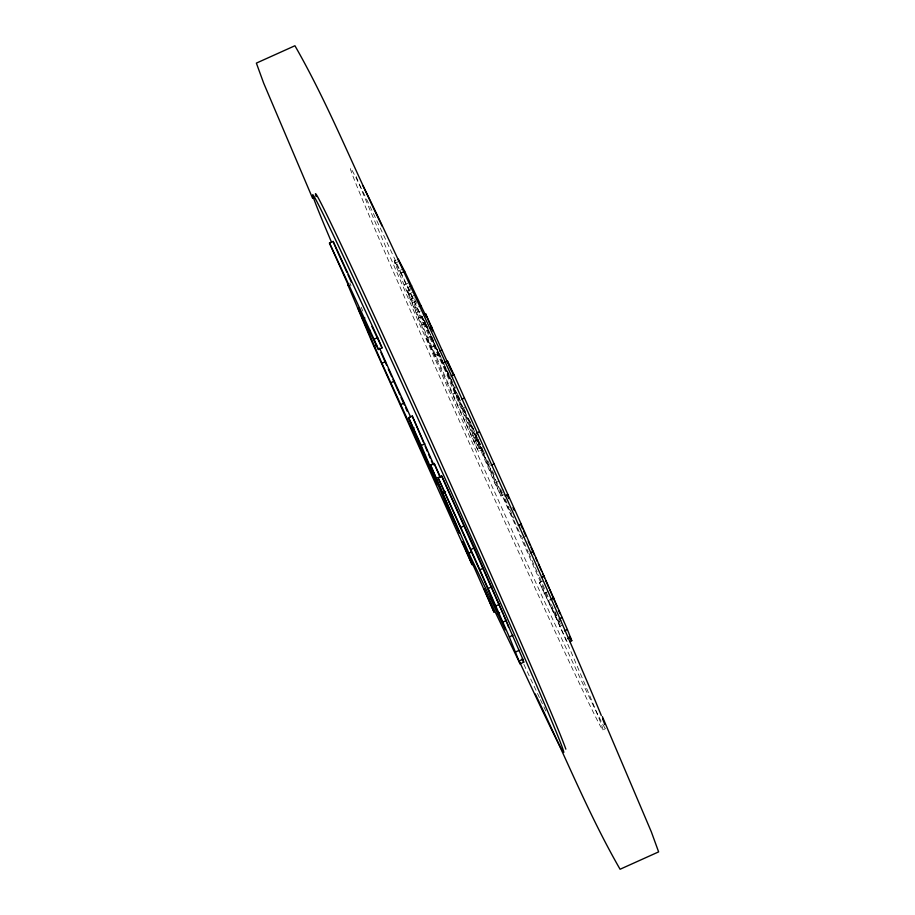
<?xml version="1.0" encoding="UTF-8"?>
<svg xmlns="http://www.w3.org/2000/svg" width="915" height="915" viewBox="0 0 915 915"><rect width="100%" height="100%" fill="white"/><g stroke="black" fill="none" stroke-linecap="round" stroke-linejoin="round"><path stroke-width="0.69" stroke-dasharray="4.58 3.43" d="M418.327 318.157L422.295 316.361L439.337 354.711L435.357 356.495L418.327 318.157L394.891 263.211L394.285 260.878L397.259 259.54M394.891 263.211L398.871 261.427M394.285 260.878L396.252 264.229L400.221 262.445M398.094 271.252L402.062 269.456M396.252 264.229L400.736 273.162L402.726 272.27M403.881 284.977L407.85 283.181M400.736 273.162L407.678 287.573L409.668 286.681M478.648 440.698L482.479 449.688L478.511 451.472L408.479 294.218L406.992 290.295L410.961 288.511M406.992 290.295L407.701 291.222L411.681 289.426M408.479 294.218L412.448 292.434M407.701 291.222L410.606 296.975L414.575 295.19M410.206 299.651L414.186 297.855M412.15 302.991L416.131 301.195M410.606 296.975L415.707 307.577L419.676 305.793M416.405 312.827L420.374 311.043M415.707 307.577L422.993 323.018L425.978 321.68M421.643 324.802L425.624 323.006M478.511 451.472L426.584 338.093L430.553 336.308L439.337 354.711M427.076 337.955L431.057 336.16M430.61 347.54L434.591 345.744L430.553 336.308M435.14 355.1L439.12 353.316L437.427 349.53M483.017 446.692L479.048 448.487L472.803 435.54L444.164 368.436L447.138 367.098M428.597 330.281L450.134 378.501L453.108 377.163M479.048 448.487L453.302 388.166L456.288 386.828M452.628 393.907L456.608 392.112L446.692 370.129M453.302 388.166L462.59 408.227L465.563 406.889M504.977 494.203L501.008 495.999L494.763 483.051L465.689 414.953L468.674 413.614M472.803 435.54L476.784 433.756M501.008 495.999L475.262 435.677L478.236 434.339M474.119 441.202L478.099 439.417L476.349 435.574M494.763 483.051L498.732 481.267M475.262 435.677L500.802 491.344L503.788 490.005M524.993 536.705L522.008 538.043L528.184 551.791M567.048 641.552L539.427 582.626L543.396 580.842M544.002 593.355L547.982 591.57M539.427 582.626L551.756 608.715L554.73 607.366M561.33 620.279L558.344 621.617L557.51 619.203L560.495 617.865M559.557 626.375L562.542 625.037M602.848 729.861A307.326 4.255 65.8 0 0 426.916 328.92A307.326 4.255 65.8 0 0 402.451 292.491A307.326 4.255 65.8 0 0 602.848 729.861L605.433 728.695M558.344 621.617L551.756 608.715M428.06 329.011L421.529 315.412L428.952 332.808L407.678 287.573M447.641 371.582L449.414 375.287M426.584 338.093L435.357 356.495M422.993 323.018L444.164 368.436M462.59 408.227L465.689 414.953M434.591 345.744L482.479 449.688M463.596 407.793L465.369 411.659M468.331 418.098L474.828 432.269M476.589 436.135L480.112 443.844M483.04 450.272L484.79 454.126M487.718 460.554L489.479 464.408M500.802 491.344L521.447 536.808M492.384 470.813L494.134 474.656M500.516 488.747L503.422 495.152M457.191 393.393L460.668 401.067M469.384 420.237L475.777 434.305M505.149 498.995L509.175 507.928M509.747 509.209L513.761 518.142M439.703 354.608L441.442 358.486M442.025 359.778L446.108 368.837M528.744 553.037L538.878 575.775M426.184 324.276L427.865 328.062M431.811 336.903L434.614 343.216M539.45 577.068L545.683 591.284M349.839 283.147L350.983 285.755M414.724 299.091L417.423 305.255M546.209 592.485L548.806 598.524M361.185 307.211L362.855 311.077M555.005 611.54L558.344 619.295M451.129 379.142L452.799 383.065M458.941 397.442L460.051 400.061M443.489 362.923L450.134 378.501M558.848 620.496L560.38 624.121M551.413 604.552L557.51 619.203M545.832 710.989A304.478 4.22 65.8 0 1 540.136 699.003M539.461 697.585A304.478 4.22 65.8 0 1 523.872 664.347M605.101 728.18A307.326 4.255 65.8 0 1 481.004 461.846A307.326 4.255 65.8 0 1 355.18 173.884"/><path stroke-width="1.37" d="M440.481 477.39L434.19 463.482L430.553 465.117L468.857 553.175L505.389 629.829L483.475 578.692L438.056 477.641L441.693 476.006L474.405 547.891L522.877 659.269L523.746 662.197L520.109 663.844L484.046 588.745L494.077 612.249L475.125 569.542L462.395 541.954L472.14 564.795L459.833 537.643L372.313 342.782L347.631 284.291L348.901 286.429L329.469 243.058L333.117 241.423L377.689 337.612L382.07 347.872L378.433 349.507L357.845 307.783L381.91 363.278L437.233 484.687L408.628 417.663L412.265 416.028L433.801 464.797M402.726 272.27L404.704 271.378L426.401 317.07M409.668 286.681L411.659 285.789M362.454 319.038L364.879 317.94M419.081 306.559L421.06 305.667M367.796 331.402L370.22 330.304M423.519 314.52L425.509 313.628L451.004 369.992M378.433 349.507L374.052 339.248L377.689 337.612M374.281 346.144L376.706 345.047M430.039 328.119L432.029 327.227M381.91 363.278L385.547 361.631L379.553 348.18M439.806 350.983L441.785 350.09M390.694 382.79L394.331 381.143L410.652 417.103M444.484 362.477L447.458 361.139L453.989 374.738L521.184 524.021L567.426 629.577L571.772 640.706L569.793 641.598M451.004 376.076L453.989 374.738M400.61 404.682L404.247 403.046M462.041 399.157L464.031 398.265M411.67 428.963L414.095 427.877M430.553 465.117L459.582 533.136L446.932 505.721L421.22 445.479L424.857 443.844M476.418 433.115L479.391 431.777M491.058 465.243L494.043 463.905M443.146 492.933L445.571 491.835M504.988 495.987L507.974 494.649M438.056 477.641L460.76 527.417L464.397 525.77M518.21 525.359L521.184 524.021M460.76 527.417L470.768 549.526L474.405 547.891M468.857 553.175L471.282 552.077M520.109 663.844L509.312 636.92L479.86 569.782L483.497 568.146M530.414 552.717L533.399 551.368M488.187 588.482L491.824 586.847M490.051 598.65L492.476 597.552M541.348 577.411L544.322 576.073M495.873 605.902L499.51 604.266M497.257 613.908L499.682 612.821M549.984 599.908L553.964 598.113M502.907 622.051L506.555 620.416M509.312 636.92L512.949 635.285M559.34 618.849L562.313 617.499M515.637 651.938L519.285 650.302M564.441 630.927L567.426 629.577M567.597 638.659L570.571 637.32M519.24 660.905L522.877 659.269M571.772 640.706L569.382 636.543M521.882 659.086L523.746 662.197M404.704 271.378L398.254 259.082L398.871 261.427M371.867 326.426L382.07 347.872M431.148 327.215L432.932 331.024L425.509 313.628M382.161 226.177C352.835 166.244 328.119 103.624 294.927 45.75L256.372 63.112L263.669 83.151L312.644 198.406M329.469 243.058L374.052 339.248M535.218 693.959C563.709 752.21 587.75 813.046 620.073 869.25L658.628 851.888L651.331 831.849L602.356 716.594M507.116 494.706L508.877 498.572M512.983 507.585L514.161 510.17M337.143 250.847L346.842 272.213M347.975 274.729L351.406 282.266M520.955 525.141L522.625 528.847M523.746 531.318L525.976 536.259M408.628 417.663L421.22 445.479M528.23 541.257L529.911 545.008M531.032 547.502L534.394 554.993M470.768 549.526L479.86 569.782M385.547 361.631L394.331 381.143M398.666 392.215L399.809 394.765M400.964 397.304L404.396 404.956M405.539 407.495L407.267 411.315M388.315 369.042L391.769 376.763M392.924 379.336L398.094 390.922M535.527 557.51L537.219 561.318M538.34 563.846L541.726 571.452M380.995 352.527L386.599 365.176M542.847 573.991L544.551 577.868M545.683 580.453L549.091 588.208M503.181 613.896L441.693 476.006M549.663 589.5L555.382 602.756M447.458 361.139L452.994 374.121M434.19 463.482L439.772 476.555M412.265 416.028L423.485 442.311M425.166 446.246L427.408 451.507M428.529 454.137L430.21 458.072M431.331 460.703L433.024 464.648M333.117 241.423L336.64 249.669M503.685 615.097L506.727 622.326M555.897 603.98L557.418 607.64M558.436 610.088L559.957 613.748M507.23 623.538L508.58 627.027M316.167 196.508A304.478 4.22 65.8 0 1 433.504 445.937A304.478 4.22 65.8 0 1 565.847 749.168M331.379 241.869A304.478 4.22 65.8 0 1 368.07 309.453A304.478 4.22 65.8 0 1 537.894 688.457A304.478 4.22 65.8 0 1 519.457 661.614M362.958 185.711A307.326 4.255 65.8 0 1 486.517 453.36A307.326 4.255 65.8 0 1 601.292 715.473M602.711 719.053A307.326 4.255 65.8 0 1 604.815 724.623"/></g></svg>
